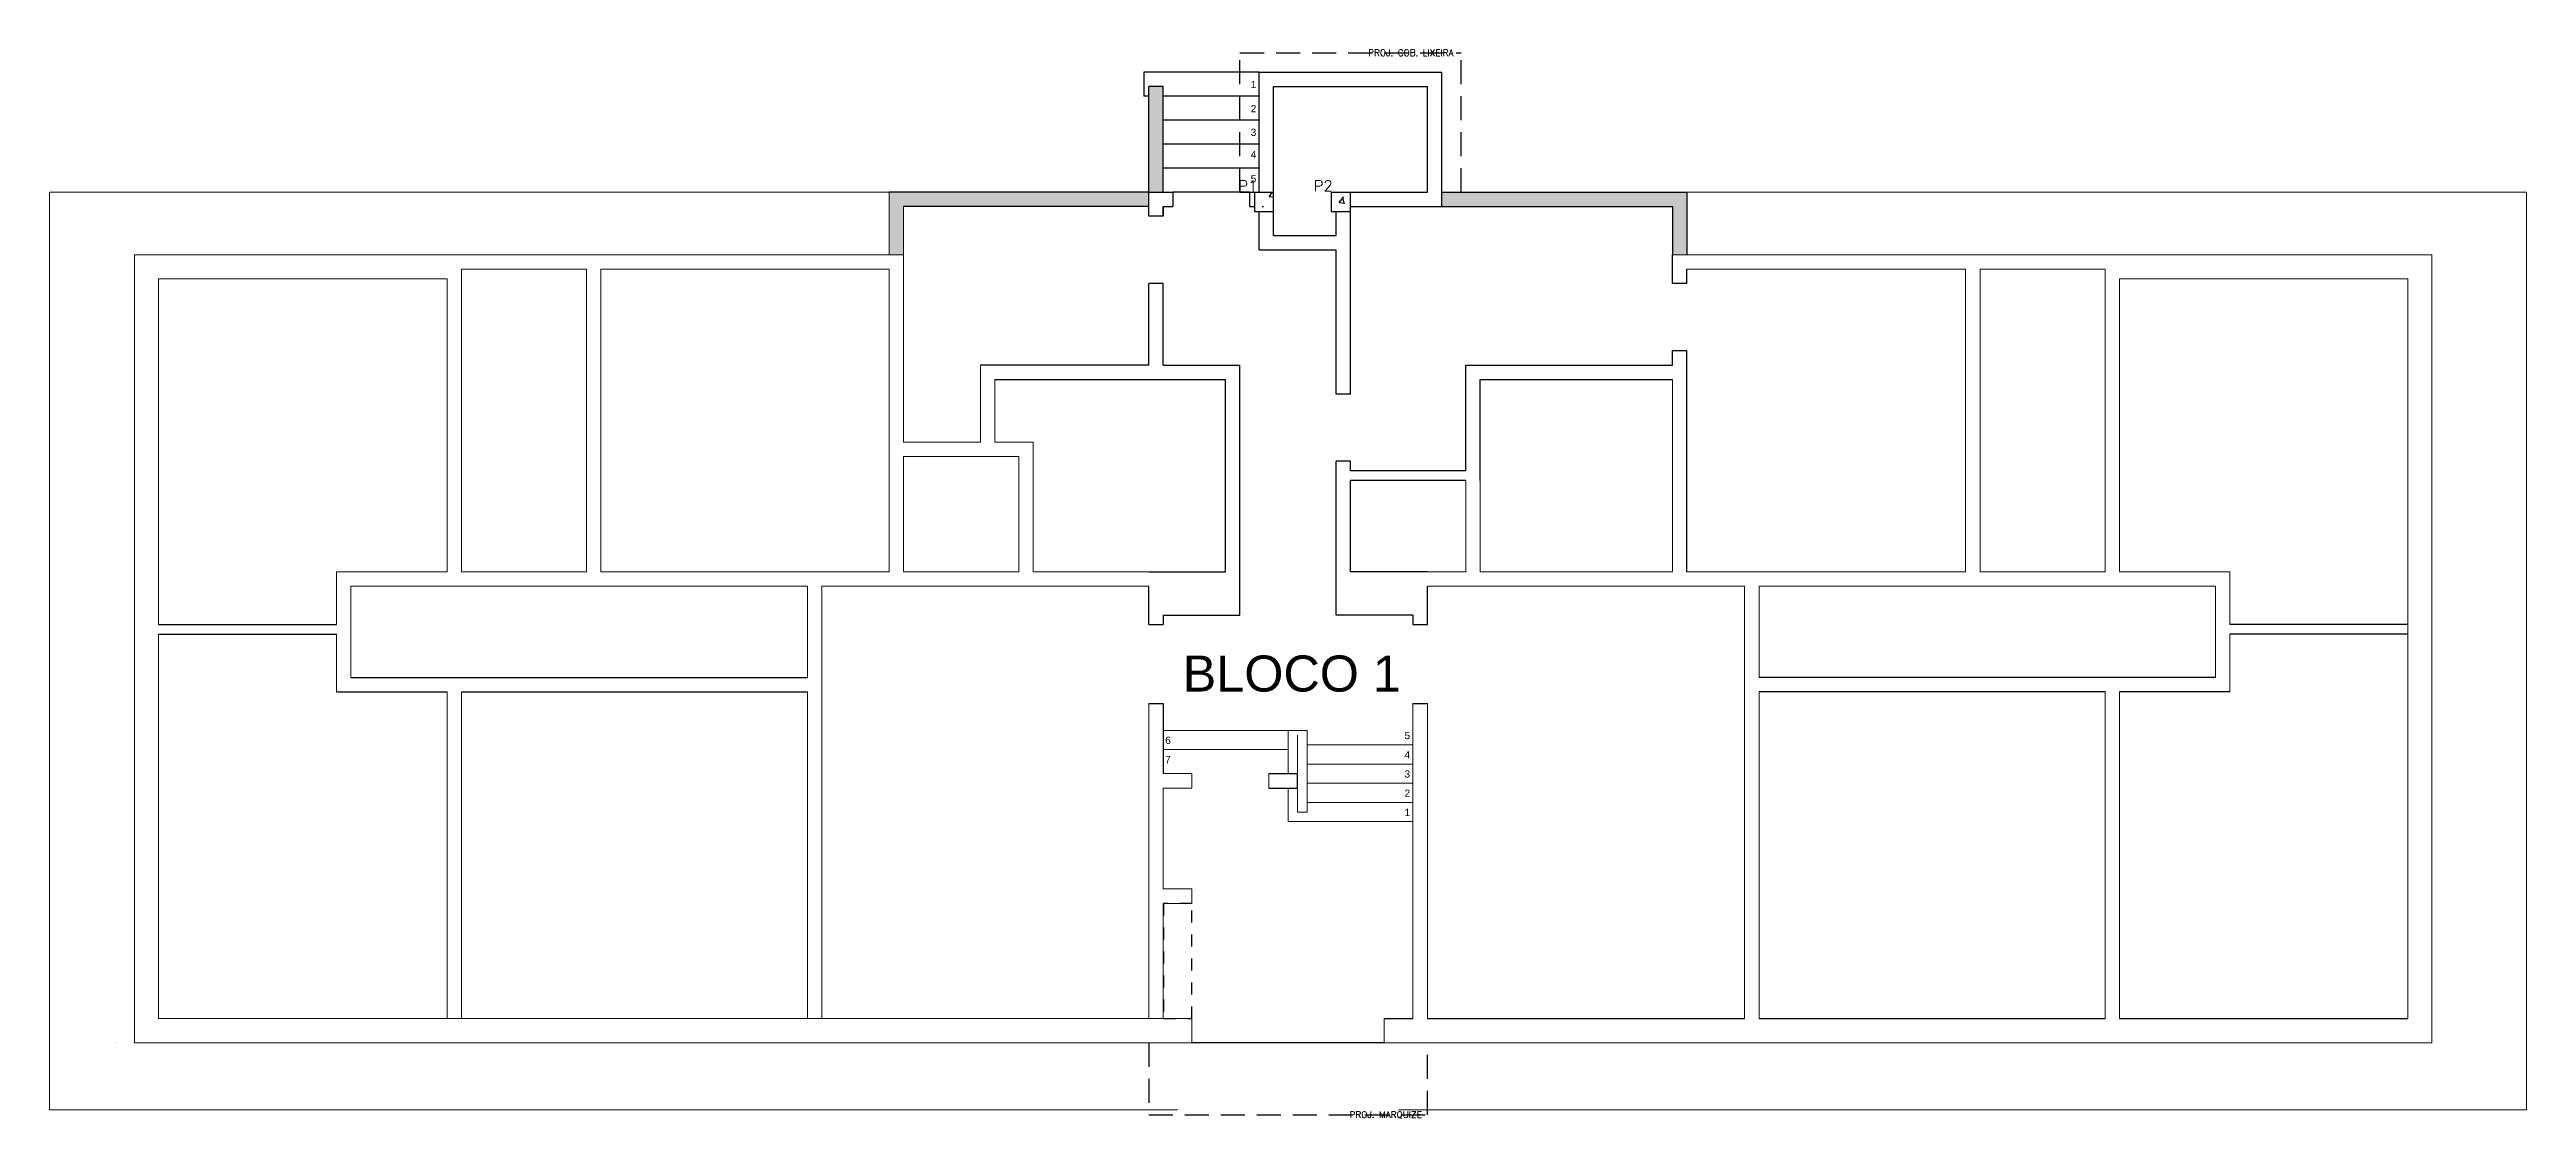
# Model space of a CAD drawing. Extents: x 0 to 11638, y -6007 to 0.
# Drawn here: x 10069.94 to 10095.71, y -3442.59 to -3431.47 of the extents above; entities that cross this region are included whole.
import ezdxf

# ---------------------------------------------------------------- set-up
doc = ezdxf.new("R2010")
doc.units = 0
doc.linetypes.add('CACHE', pattern=[0.375, 0.25, -0.125])
doc.linetypes.add('DASHED', pattern=[0.25, 0.125, -0.125])
doc.layers.get('0').update_dxf_attribs({"linetype": 'CONTINUOUS'})
for name, color, linetype, lineweight in [('ARQ - Alvenaria Alta', 251, 'CONTINUOUS', 13), ('ARQ - Alvenaria Média-Baixa', 252, 'CONTINUOUS', 20), ('ARQ - Desnível', 8, 'CONTINUOUS', 20), ('ARQ - Escadas', 1, 'CONTINUOUS', 9), ('ARQ - Guias Calçadas Sarjetas', 254, 'CONTINUOUS', 20), ('ARQ - Textos', 4, 'CONTINUOUS', 5), ('Elétrica', 30, 'CONTINUOUS', 20), ('Estrutural - Pilares', 6, 'CONTINUOUS', 30)]:
    doc.layers.add(name, color=color, linetype=linetype, lineweight=lineweight)
doc.layers.add('ARQ - Cotas', color=1, linetype='CONTINUOUS')
doc.layers.add('ARQ - Projeções', color=253, linetype='CACHE')
doc.styles.add('ROMANS', font='romans.shx', dxfattribs={"height": 0.3})
doc.styles.get("Standard").update_dxf_attribs({"font": 'arial.ttf', "height": 0.15})
pattern_1 = [(50, (6536.9973, -3952.8836), (0.72873868, -0.06375634), [0.0762, -0.8382]), (355, (6536.9973, -3952.8836), (-0.14097369, 0.76422738), [0.06096, -0.67056234]), (100.451445, (6537.058, -3952.8889), (0.58776499, 0.70047101), [0.06476004, -0.71236098]), (46.1842, (6536.9973, -3952.6804), (1.08431616, -0.16816931), [0.1143, -1.2573]), (96.635558, (6537.0876, -3952.6944), (0.94961654, 0.9897045), [0.0971401, -1.06854243]), (351.18415, (6536.9973, -3952.6804), (0.94961654, 0.9897045), [0.09143987, -1.00583893]), (21, (6537.0989, -3952.7312), (0.60645757, -0.40906079), [0.0762, -0.8382]), (326, (6537.0989, -3952.7312), (0.24720811, 0.73675186), [0.06096, -0.67056]), (71.451445, (6537.1494, -3952.7653), (0.85366568, 0.32769108), [0.06476004, -0.71235975]), (37.5, (6536.99727, -3952.88358), (0.012354413, 0.338220155), [0, -0.662432, 0, -0.68072, 0, -0.6731]), (7.5, (6536.99727, -3952.88358), (0.26727865, 0.4007223), [0, -0.388112, 0, -0.647192, 0, -0.25654]), (327.5, (6536.7707, -3952.88358), (0.54236238, -0.022914976), [0, -0.254, 0, -0.79248, 0, -1.05156]), (317.5, (6536.6691, -3952.8836), (0.592516726, 0.101705964), [0, -0.3302, 0, -0.526288, 0, -0.74676])]

msp = doc.modelspace()

# ---------------------------------------------------------------- hatches: boundary and pattern name
at = {"layer": 'ARQ - Alvenaria Média-Baixa', "lineweight": -2}
h = msp.add_hatch(color=256, dxfattribs=at)
h.dxf.hatch_style = 1
h.paths.add_polyline_path([(10081.374, -3433.101), (10081.374, -3432.951), (10078.674, -3432.951), (10078.674, -3433.601), (10078.824, -3433.601), (10078.824, -3433.101)])
h.paths.add_polyline_path([(10081.524, -3431.851), (10081.374, -3431.851), (10081.374, -3432.951), (10081.524, -3432.951)])
h.paths.add_polyline_path([(10086.974, -3432.951), (10084.424, -3432.951), (10084.424, -3433.101), (10086.824, -3433.101), (10086.824, -3433.601), (10086.974, -3433.601)])
at = {"layer": 'ARQ - Cotas', "lineweight": -2, "true_color": 0x000000}
h = msp.add_hatch(dxfattribs=at)
h.set_pattern_fill('AR-CONC', color=18, scale=0.004)
h.set_pattern_definition(pattern_1)
h.paths.add_polyline_path([(10082.674, -3432.951), (10082.474, -3432.951), (10082.474, -3433.151), (10082.674, -3433.151)])
h = msp.add_hatch(dxfattribs=at)
h.set_pattern_fill('AR-CONC', color=18, scale=0.004)
h.set_pattern_definition(pattern_1)
h.paths.add_polyline_path([(10083.474, -3432.951), (10083.274, -3432.951), (10083.274, -3433.151), (10083.474, -3433.151)])

# ---------------------------------------------------------------- linework, layer by layer
at = {"lineweight": -2}
msp.add_line((10070.639, -3441.801), (10070.639, -3441.801), dxfattribs=at)
at = {"layer": 'ARQ - Alvenaria Alta', "lineweight": -2}
for p, q in [((10082.524, -3432.951), (10082.524, -3431.701)), ((10082.524, -3431.701), (10084.424, -3431.701)), ((10084.424, -3433.101), (10084.424, -3431.701)), ((10082.674, -3433.401), (10082.674, -3431.851)), ((10082.674, -3431.851), (10084.274, -3431.851)), ((10084.274, -3432.951), (10084.274, -3431.851)), ((10081.374, -3433.201), (10081.374, -3432.951)), ((10081.374, -3432.951), (10081.624, -3432.951)), ((10081.624, -3432.951), (10081.624, -3433.101)), ((10082.424, -3432.951), (10082.524, -3432.951)), ((10082.424, -3432.951), (10082.424, -3433.101)), ((10083.474, -3432.951), (10084.274, -3432.951)), ((10081.524, -3433.201), (10081.374, -3433.201)), ((10081.524, -3433.101), (10081.624, -3433.101)), ((10081.524, -3433.201), (10081.524, -3433.101)), ((10081.524, -3433.101), (10081.524, -3433.201)), ((10082.424, -3433.101), (10082.474, -3433.101)), ((10082.524, -3433.551), (10082.524, -3433.151)), ((10083.324, -3433.401), (10083.324, -3433.151)), ((10083.474, -3433.101), (10084.424, -3433.101)), ((10083.474, -3435.051), (10083.474, -3433.151)), ((10082.524, -3433.551), (10083.324, -3433.551)), ((10082.674, -3433.401), (10083.324, -3433.401)), ((10083.324, -3435.051), (10083.324, -3433.551)), ((10086.824, -3433.901), (10086.824, -3433.601)), ((10086.974, -3433.901), (10086.974, -3433.751)), ((10081.374, -3434.751), (10081.374, -3433.901)), ((10081.524, -3433.901), (10081.374, -3433.901)), ((10081.524, -3434.751), (10081.524, -3433.901)), ((10086.974, -3433.901), (10086.824, -3433.901)), ((10086.824, -3434.751), (10086.824, -3434.601)), ((10086.974, -3434.601), (10086.824, -3434.601)), ((10086.974, -3436.901), (10086.974, -3434.601)), ((10081.374, -3434.751), (10079.624, -3434.751)), ((10081.524, -3434.751), (10082.324, -3434.751)), ((10082.324, -3437.351), (10082.324, -3434.751)), ((10084.674, -3435.851), (10084.674, -3434.751)), ((10084.674, -3434.751), (10086.824, -3434.751)), ((10079.774, -3434.901), (10082.174, -3434.901)), ((10082.174, -3436.901), (10082.174, -3434.901)), ((10083.474, -3435.051), (10083.324, -3435.051)), ((10084.824, -3435.951), (10084.824, -3434.901)), ((10084.824, -3434.901), (10086.824, -3434.901)), ((10083.474, -3435.751), (10083.324, -3435.751)), ((10083.324, -3437.351), (10083.324, -3435.751)), ((10083.474, -3435.851), (10083.474, -3435.751)), ((10084.674, -3435.851), (10083.474, -3435.851)), ((10084.674, -3435.951), (10083.474, -3435.951)), ((10083.474, -3436.901), (10083.474, -3435.951)), ((10081.374, -3436.901), (10082.174, -3436.901)), ((10084.274, -3436.901), (10083.474, -3436.901)), ((10081.374, -3437.451), (10081.374, -3437.051)), ((10084.274, -3437.451), (10084.274, -3437.051)), ((10071.074, -3437.451), (10072.924, -3437.451)), ((10081.374, -3437.451), (10081.524, -3437.451)), ((10081.524, -3437.351), (10081.524, -3437.451)), ((10081.524, -3437.351), (10082.324, -3437.351)), ((10084.124, -3437.351), (10083.324, -3437.351)), ((10084.124, -3437.351), (10084.124, -3437.451)), ((10084.124, -3437.451), (10084.274, -3437.451)), ((10094.474, -3437.451), (10092.624, -3437.451)), ((10071.074, -3437.551), (10072.924, -3437.551)), ((10094.474, -3437.551), (10092.624, -3437.551)), ((10072.924, -3438.151), (10074.074, -3438.151)), ((10073.074, -3438.001), (10077.824, -3438.001)), ((10074.224, -3438.151), (10077.824, -3438.151)), ((10092.474, -3438.001), (10087.724, -3438.001)), ((10091.324, -3438.151), (10087.724, -3438.151)), ((10092.624, -3438.151), (10091.474, -3438.151)), ((10081.374, -3438.271), (10081.524, -3438.271)), ((10081.524, -3438.271), (10081.524, -3439.001)), ((10084.124, -3438.271), (10084.274, -3438.271)), ((10082.624, -3439.001), (10082.924, -3439.001)), ((10082.924, -3439.151), (10082.924, -3439.001)), ((10082.624, -3439.151), (10082.924, -3439.151)), ((10083.824, -3441.551), (10084.124, -3441.551)), ((10084.274, -3441.551), (10087.574, -3441.551)), ((10087.724, -3441.551), (10091.324, -3441.551)), ((10091.474, -3441.551), (10094.474, -3441.551))]:
    msp.add_line(p, q, dxfattribs=at)
at = {"layer": 'ARQ - Alvenaria Alta', "ltscale": 0.01, "transparency": 33554684}
for p, q in [((10078.824, -3433.601), (10070.824, -3433.601)), ((10070.824, -3441.801), (10070.824, -3433.601)), ((10074.074, -3433.851), (10071.074, -3433.851)), ((10071.074, -3437.451), (10071.074, -3433.851)), ((10074.074, -3436.901), (10074.074, -3433.851)), ((10075.524, -3433.751), (10074.224, -3433.751)), ((10074.224, -3436.901), (10074.224, -3433.751)), ((10075.524, -3436.901), (10075.524, -3433.751)), ((10078.674, -3433.751), (10075.674, -3433.751)), ((10075.674, -3436.901), (10075.674, -3433.751)), ((10078.674, -3436.901), (10078.674, -3433.751)), ((10078.824, -3435.551), (10078.824, -3433.601)), ((10094.724, -3433.601), (10086.824, -3433.601)), ((10089.874, -3433.751), (10086.974, -3433.751)), ((10089.874, -3436.901), (10089.874, -3433.751)), ((10091.324, -3433.751), (10090.024, -3433.751)), ((10090.024, -3436.901), (10090.024, -3433.751)), ((10091.324, -3436.901), (10091.324, -3433.751)), ((10094.474, -3433.851), (10091.474, -3433.851)), ((10091.474, -3436.901), (10091.474, -3433.851)), ((10094.474, -3433.851), (10094.474, -3441.551)), ((10094.724, -3433.601), (10094.724, -3441.801)), ((10079.624, -3435.551), (10079.624, -3434.751)), ((10079.774, -3435.551), (10079.774, -3434.901)), ((10084.824, -3436.901), (10084.824, -3434.901)), ((10086.824, -3436.901), (10086.824, -3434.901)), ((10079.624, -3435.551), (10078.824, -3435.551)), ((10080.174, -3435.551), (10079.774, -3435.551)), ((10080.174, -3436.901), (10080.174, -3435.551)), ((10080.024, -3435.701), (10078.824, -3435.701)), ((10078.824, -3436.901), (10078.824, -3435.701)), ((10080.024, -3436.901), (10080.024, -3435.701)), ((10084.674, -3436.901), (10084.674, -3435.951)), ((10074.074, -3436.901), (10072.924, -3436.901)), ((10075.524, -3436.901), (10074.224, -3436.901)), ((10078.674, -3436.901), (10075.674, -3436.901)), ((10080.024, -3436.901), (10078.824, -3436.901)), ((10081.374, -3436.901), (10080.174, -3436.901)), ((10084.274, -3436.901), (10084.674, -3436.901)), ((10084.824, -3436.901), (10086.824, -3436.901)), ((10086.974, -3436.901), (10089.874, -3436.901)), ((10090.024, -3436.901), (10091.324, -3436.901)), ((10091.474, -3436.901), (10092.624, -3436.901)), ((10077.824, -3437.051), (10073.074, -3437.051)), ((10081.374, -3437.051), (10077.974, -3437.051)), ((10084.274, -3437.051), (10087.574, -3437.051)), ((10087.724, -3437.051), (10092.474, -3437.051)), ((10071.074, -3441.551), (10071.074, -3437.551)), ((10081.824, -3440.201), (10081.524, -3440.201)), ((10081.824, -3440.351), (10081.524, -3440.351)), ((10081.824, -3441.551), (10071.074, -3441.551)), ((10081.824, -3441.551), (10081.824, -3441.801)), ((10083.824, -3441.551), (10083.824, -3441.801)), ((10081.824, -3441.801), (10070.824, -3441.801)), ((10094.724, -3441.801), (10083.824, -3441.801))]:
    msp.add_line(p, q, dxfattribs=at)
at = {"layer": 'ARQ - Alvenaria Alta'}
for p, q in [((10072.924, -3437.451), (10072.924, -3436.901)), ((10092.624, -3437.451), (10092.624, -3436.901)), ((10073.074, -3438.001), (10073.074, -3437.051)), ((10077.824, -3438.001), (10077.824, -3437.051)), ((10077.974, -3441.551), (10077.974, -3437.051)), ((10087.574, -3441.551), (10087.574, -3437.051)), ((10087.724, -3438.001), (10087.724, -3437.051)), ((10092.474, -3438.001), (10092.474, -3437.051)), ((10072.924, -3438.151), (10072.924, -3437.551)), ((10092.624, -3438.151), (10092.624, -3437.551)), ((10074.074, -3441.551), (10074.074, -3438.151)), ((10074.224, -3441.551), (10074.224, -3438.151)), ((10077.824, -3441.551), (10077.824, -3438.151)), ((10087.724, -3441.551), (10087.724, -3438.151)), ((10091.324, -3441.551), (10091.324, -3438.151)), ((10091.474, -3441.551), (10091.474, -3438.151)), ((10081.374, -3441.551), (10081.374, -3438.271)), ((10084.124, -3441.551), (10084.124, -3438.271)), ((10084.274, -3441.551), (10084.274, -3438.271)), ((10081.524, -3439.001), (10081.824, -3439.001)), ((10081.824, -3439.151), (10081.824, -3439.001)), ((10082.624, -3439.151), (10082.624, -3439.001)), ((10081.524, -3440.201), (10081.524, -3439.151)), ((10081.524, -3439.151), (10081.824, -3439.151)), ((10081.824, -3440.351), (10081.824, -3440.201)), ((10081.524, -3441.551), (10081.524, -3440.351))]:
    msp.add_line(p, q, dxfattribs=at)
at = {"layer": 'ARQ - Alvenaria Média-Baixa', "lineweight": -2}
for p, q in [((10081.374, -3432.951), (10081.374, -3431.851)), ((10081.524, -3431.851), (10081.374, -3431.851)), ((10081.524, -3432.951), (10081.524, -3431.851)), ((10081.374, -3432.951), (10078.674, -3432.951)), ((10084.424, -3432.951), (10086.974, -3432.951)), ((10086.974, -3432.951), (10086.974, -3433.601)), ((10081.374, -3433.101), (10078.824, -3433.101)), ((10084.424, -3433.101), (10086.824, -3433.101)), ((10086.824, -3433.101), (10086.824, -3433.601))]:
    msp.add_line(p, q, dxfattribs=at)
at = {"layer": 'ARQ - Alvenaria Média-Baixa', "ltscale": 0.01, "transparency": 33554684}
for p, q in [((10078.674, -3433.601), (10078.674, -3432.951)), ((10078.824, -3433.601), (10078.824, -3433.101))]:
    msp.add_line(p, q, dxfattribs=at)
at = {"layer": 'ARQ - Alvenaria Média-Baixa'}
for p, q in [((10082.824, -3439.001), (10082.824, -3438.551)), ((10083.024, -3438.551), (10082.824, -3438.551)), ((10082.924, -3439.401), (10082.924, -3438.601)), ((10083.024, -3439.401), (10083.024, -3438.551)), ((10083.024, -3439.401), (10082.924, -3439.401))]:
    msp.add_line(p, q, dxfattribs=at)
at = {"layer": 'ARQ - Desnível', "lineweight": -2}
msp.add_line((10083.824, -3441.801), (10081.824, -3441.801), dxfattribs=at)
at = {"layer": 'ARQ - Escadas', "lineweight": -2}
for p, q in [((10082.524, -3431.701), (10081.324, -3431.701)), ((10081.324, -3431.701), (10081.324, -3431.951)), ((10081.374, -3431.951), (10081.324, -3431.951)), ((10082.524, -3431.951), (10081.524, -3431.951)), ((10082.524, -3432.201), (10081.524, -3432.201)), ((10082.524, -3432.451), (10081.524, -3432.451)), ((10082.524, -3432.701), (10081.524, -3432.701)), ((10082.424, -3432.951), (10081.624, -3432.951))]:
    msp.add_line(p, q, dxfattribs=at)
at = {"layer": 'ARQ - Escadas'}
for p, q in [((10082.824, -3438.551), (10081.524, -3438.551)), ((10083.024, -3438.701), (10084.124, -3438.701)), ((10081.524, -3438.751), (10082.824, -3438.751)), ((10083.024, -3438.901), (10084.124, -3438.901)), ((10082.824, -3439.501), (10082.824, -3439.151)), ((10083.024, -3439.101), (10084.124, -3439.101)), ((10082.824, -3439.501), (10084.124, -3439.501)), ((10083.024, -3439.301), (10084.124, -3439.301))]:
    msp.add_line(p, q, dxfattribs=at)
at = {"layer": 'ARQ - Guias Calçadas Sarjetas', "ltscale": 0.01, "transparency": 33554684}
for p, q in [((10069.939, -3442.501), (10069.939, -3432.951)), ((10078.674, -3432.951), (10069.939, -3432.951)), ((10086.974, -3432.951), (10095.709, -3432.951)), ((10095.709, -3432.951), (10095.709, -3442.501)), ((10081.674, -3442.501), (10069.939, -3442.501)), ((10095.709, -3442.501), (10083.974, -3442.501))]:
    msp.add_line(p, q, dxfattribs=at)
at = {"layer": 'ARQ - Projeções', "lineweight": -2}
for p, q in [((10082.324, -3431.501), (10084.624, -3431.501)), ((10082.324, -3432.951), (10082.324, -3431.501)), ((10084.624, -3432.951), (10084.624, -3431.501)), ((10082.324, -3432.951), (10082.424, -3432.951)), ((10081.374, -3441.801), (10081.374, -3442.551)), ((10084.274, -3442.551), (10084.274, -3441.801)), ((10081.374, -3442.551), (10084.274, -3442.551))]:
    msp.add_line(p, q, dxfattribs=at)
at = {"layer": 'Elétrica', "linetype": 'DASHED', "lineweight": -2}
for p, q in [((10081.824, -3440.351), (10081.527, -3440.351)), ((10081.527, -3440.351), (10081.527, -3441.551)), ((10081.824, -3441.551), (10081.824, -3440.351)), ((10081.527, -3441.551), (10081.824, -3441.551))]:
    msp.add_line(p, q, dxfattribs=at)
at = {"layer": 'Estrutural - Pilares', "lineweight": -2}
for p, q in [((10082.474, -3432.951), (10082.674, -3432.951)), ((10082.474, -3432.951), (10082.474, -3433.151)), ((10082.674, -3433.151), (10082.674, -3432.951)), ((10083.274, -3432.951), (10083.474, -3432.951)), ((10083.274, -3432.951), (10083.274, -3433.151)), ((10083.474, -3433.151), (10083.474, -3432.951)), ((10082.474, -3433.151), (10082.674, -3433.151)), ((10083.274, -3433.151), (10083.474, -3433.151))]:
    msp.add_line(p, q, dxfattribs=at)

# ---------------------------------------------------------------- texts
at = {"layer": 'ARQ - Escadas', "char_height": 0.075, "attachment_point": 5}
for s, insert in [('2', (10082.465, -3432.081)), ('1', (10082.465, -3431.83)), ('3', (10082.465, -3432.328)), ('4', (10082.465, -3432.559)), ('5', (10082.465, -3432.81)), ('6', (10081.575, -3438.655)), ('5', (10084.065, -3438.605)), ('7', (10081.575, -3438.855)), ('4', (10084.065, -3438.805)), ('3', (10084.065, -3439.005)), ('2', (10084.065, -3439.205)), ('1', (10084.065, -3439.405))]:
    msp.add_mtext(s, dxfattribs=dict(at, insert=insert))
at = {"layer": 'ARQ - Projeções', "lineweight": -2, "char_height": 0.0675, "attachment_point": 1, "style": 'ROMANS'}
for s, insert in [('\\pxqc;PROJ. COB. LIXEIRA', (10083.393, -3431.466)), ('\\pxqc;PROJ. MARQUIZE', (10083.131, -3442.516))]:
    msp.add_mtext_dynamic_manual_height_columns(s, width=1.41912, gutter_width=13.5, heights=[0], dxfattribs=dict(at, insert=insert))
at = {"layer": 'ARQ - Textos', "linetype": 'Continuous', "attachment_point": 1}
for s, width, gutter_width, insert, char_height in [('{\\Fromans|c0;P1}', 40.70825, 10.045, (10082.307, -3432.83), 0.1125), ('{\\Fromans|c0;P2}', 40.70825, 10.045, (10083.091, -3432.828), 0.1125), ('BLOCO 1', 20.35412, 5.023, (10081.728, -3437.772), 0.375)]:
    msp.add_mtext_dynamic_manual_height_columns(s, width=width, gutter_width=gutter_width, heights=[0], dxfattribs=dict(at, insert=insert, char_height=char_height))

doc.saveas('drawing.dxf')
